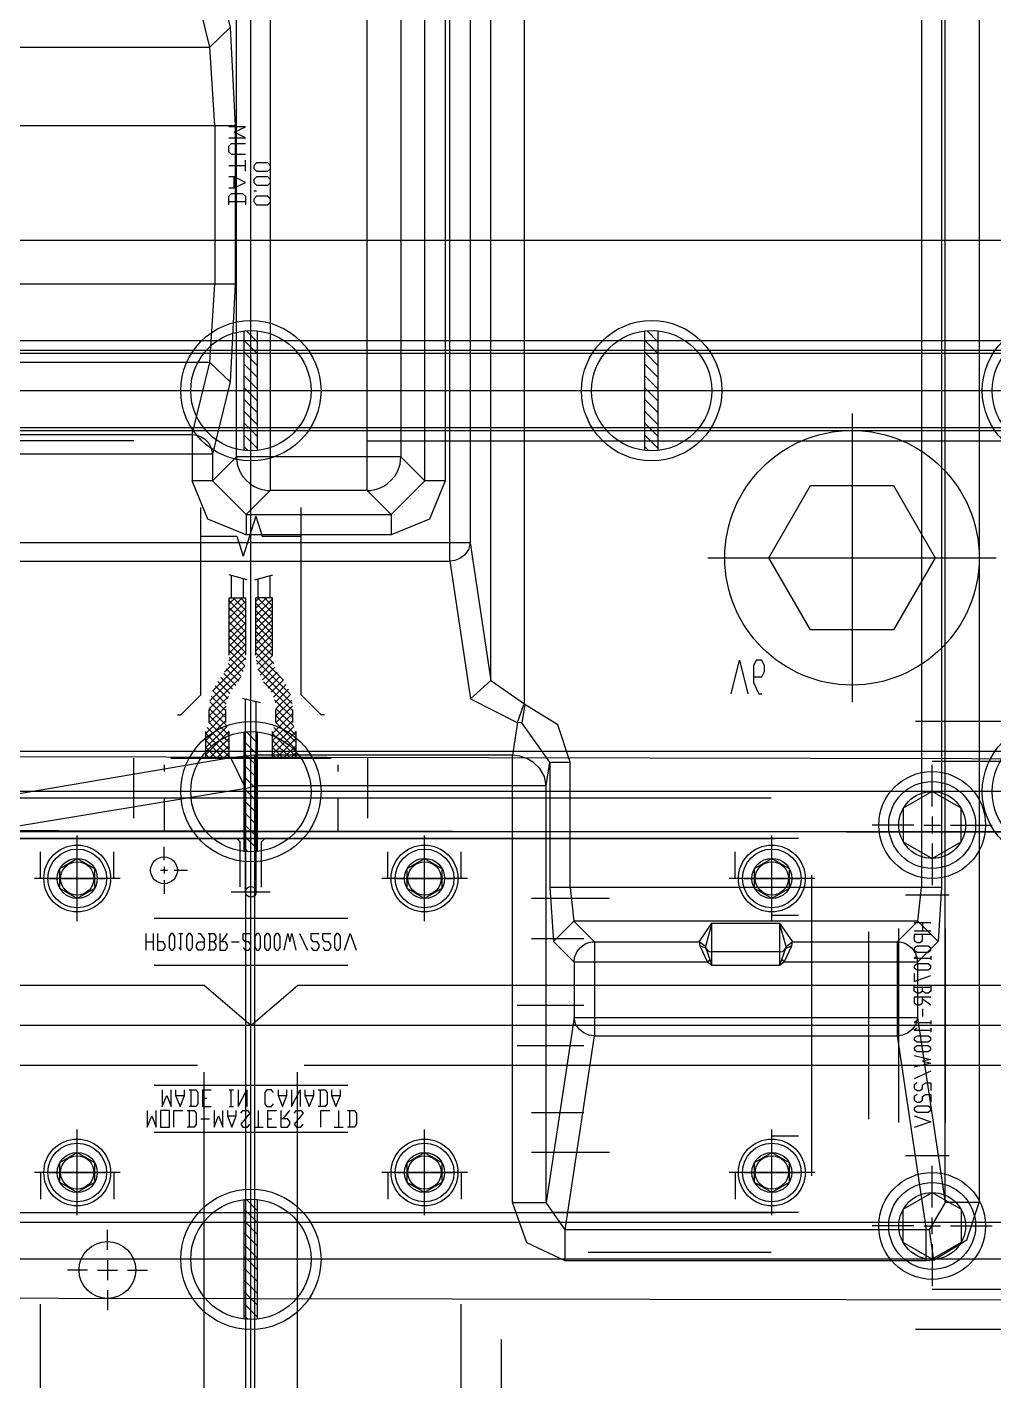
# Model space of a CAD drawing. Header units: millimetres. Extents: x -1 to 1014, y -756 to 757.
# Drawn here: x 833.9 to 872.8, y 281.2 to 335.6 of the extents above; entities that cross this region are included whole.
import ezdxf

# ---------------------------------------------------------------- set-up
doc = ezdxf.new("R2010")
doc.units = ezdxf.units.MM

# ---------------------------------------------------------------- blocks, each defined once
blk = doc.blocks.new('blockName2')
for points in [[(842.887, 25.2121), (842.887, 409.935)], [(843.665, 339.927), (843.665, 316.956)], [(847.561, 316.956), (847.561, 339.927)], [(849.885, 317.352), (849.885, 339.531)], [(850.7, 339.531), (850.7, 317.352)], [(841.342, 338.464), (842.049, 335.561)], [(842.305, 318.315), (842.305, 338.567)], [(848.921, 338.567), (848.921, 318.315)], [(853.89, 308.379), (853.89, 338.697)], [(869.848, 338.697), (869.848, 301.008)], [(850.884, 314.121), (850.884, 338.168)], [(851.7, 338.168), (851.7, 314.862)], [(872.167, 338.411), (872.167, 288.337)], [(841.234, 334.775), (840.526, 337.678)], [(852.53, 309.325), (852.53, 337.338)], [(870.663, 337.196), (870.663, 301.008)], [(870.807, 288.337), (870.807, 337.052)], [(841.234, 334.775), (842.049, 335.561)], [(842.049, 335.561), (842.257, 331.631)], [(816.874, 334.775), (841.234, 334.775)], [(841.441, 331.631), (841.234, 334.775)], [(818.708, 331.631), (842.257, 331.631)], [(841.441, 331.631), (841.441, 325.252)], [(841.997, 331.132), (842.668, 331.132), (842.22, 331.355), (842.668, 331.579), (841.997, 331.579)], [(842.257, 331.631), (842.257, 325.252)], [(842.668, 330.46), (842.108, 330.46), (841.997, 330.572), (841.997, 330.796), (842.108, 330.908), (842.668, 330.908)], [(842.887, 320.472), (842.887, 331.178)], [(842.668, 330.013), (841.997, 330.013)], [(842.668, 329.789), (842.668, 330.236)], [(843.004, 329.901), (843.116, 329.789), (843.563, 329.789), (843.675, 329.901), (843.675, 330.013), (843.563, 330.124), (843.116, 330.124), (843.004, 330.013), (843.004, 329.901)], [(841.997, 329.117), (842.22, 329.117), (842.668, 329.341), (842.22, 329.565), (841.997, 329.565)], [(842.22, 329.117), (842.22, 329.565)], [(843.004, 329.341), (843.116, 329.229), (843.563, 329.229), (843.675, 329.341), (843.675, 329.453), (843.563, 329.565), (843.116, 329.565), (843.004, 329.453), (843.004, 329.341)], [(841.997, 328.446), (841.997, 328.782), (842.108, 328.894), (842.556, 328.894), (842.668, 328.782), (842.668, 328.446)], [(843.004, 329.005), (843.116, 329.005)], [(843.004, 328.558), (843.116, 328.446), (843.563, 328.446), (843.675, 328.558), (843.675, 328.67), (843.563, 328.782), (843.116, 328.782), (843.004, 328.67), (843.004, 328.558)], [(842.668, 328.558), (841.997, 328.558)], [(770.375, 327.014), (943.599, 327.014)], [(842.257, 325.252), (818.708, 325.252)], [(841.234, 322.107), (841.441, 325.252)], [(842.257, 325.252), (842.049, 321.321)], [(842.619, 318.569), (842.619, 323.373)], [(843.156, 322.924), (842.706, 323.373)], [(843.156, 318.569), (843.156, 323.373)], [(858.732, 318.569), (858.732, 323.373)], [(859.27, 322.924), (858.82, 323.373)], [(859.27, 318.569), (859.27, 323.373)], [(767.689, 322.985), (943.599, 322.985)], [(843.14, 322.464), (842.619, 322.986)], [(859.254, 322.464), (858.732, 322.986)], [(930.171, 322.464), (755.603, 322.464)], [(899.017, 322.582), (786.757, 322.582)], [(842.666, 322.464), (842.619, 322.511)], [(843.156, 321.974), (842.666, 322.464)], [(843.156, 322.449), (843.14, 322.464)], [(858.78, 322.464), (858.732, 322.511)], [(859.27, 321.974), (858.78, 322.464)], [(859.27, 322.449), (859.254, 322.464)], [(841.234, 322.107), (816.874, 322.107)], [(840.526, 319.205), (841.234, 322.107)], [(841.234, 322.107), (842.049, 321.321)], [(843.156, 321.5), (842.619, 322.037)], [(859.27, 321.5), (858.732, 322.037)], [(842.049, 321.321), (841.342, 318.419)], [(843.156, 321.025), (842.619, 321.562)], [(842.735, 320.971), (842.619, 321.087)], [(859.27, 321.025), (858.732, 321.562)], [(858.848, 320.971), (858.732, 321.087)], [(900.629, 320.971), (695.176, 320.971)], [(930.171, 320.971), (754.11, 320.971)], [(843.156, 320.075), (842.619, 320.612)], [(843.156, 320.55), (842.735, 320.971)], [(859.27, 320.075), (858.732, 320.612)], [(859.27, 320.55), (858.848, 320.971)], [(843.156, 319.6), (842.619, 320.138)], [(859.27, 319.6), (858.732, 320.138)], [(867.058, 320.055), (867.058, 308.458)], [(930.171, 319.478), (755.603, 319.478)], [(842.804, 319.478), (842.619, 319.663)], [(843.156, 319.126), (842.804, 319.478)], [(858.917, 319.478), (858.732, 319.663)], [(859.27, 319.126), (858.917, 319.478)], [(838.185, 318.957), (770.375, 318.957)], [(899.017, 319.36), (786.757, 319.36)], [(813.971, 319.205), (840.526, 319.205)], [(840.526, 319.205), (840.701, 319.183), (840.865, 319.127), (841.028, 319.029), (841.177, 318.88), (841.292, 318.675), (841.342, 318.419)], [(840.526, 319.205), (840.526, 317.352)], [(843.156, 318.651), (842.619, 319.188)], [(847.589, 318.957), (876.995, 318.957)], [(859.27, 318.651), (858.732, 319.188)], [(841.342, 318.419), (813.971, 318.419)], [(841.342, 318.419), (841.342, 317.352)], [(842.763, 318.569), (842.619, 318.713)], [(858.877, 318.569), (858.732, 318.713)], [(841.342, 317.352), (842.305, 318.315)], [(848.921, 318.315), (842.305, 318.315)], [(842.305, 318.315), (842.341, 318.013), (842.429, 317.754), (842.551, 317.541), (842.692, 317.37), (842.842, 317.237), (842.993, 317.136), (843.142, 317.063), (843.284, 317.012), (843.416, 316.98), (843.537, 316.962), (843.665, 316.956)], [(842.887, 125.794), (842.887, 318.231)], [(847.561, 316.956), (847.685, 316.962), (847.805, 316.979), (847.938, 317.011), (848.081, 317.061), (848.23, 317.135), (848.382, 317.235), (848.533, 317.369), (848.674, 317.54), (848.797, 317.754), (848.885, 318.012), (848.921, 318.315)], [(848.921, 318.315), (849.885, 317.352)], [(842.701, 315.176), (841.162, 315.813), (840.526, 317.352)], [(841.342, 317.352), (840.526, 317.352)], [(841.342, 317.352), (842.701, 315.992)], [(850.7, 317.352), (850.064, 315.813), (848.525, 315.176)], [(848.525, 315.992), (849.885, 317.352)], [(850.7, 317.352), (849.885, 317.352)], [(843.665, 316.956), (842.701, 315.992)], [(847.561, 316.956), (843.665, 316.956)], [(848.525, 315.992), (847.561, 316.956)], [(868.732, 317.156), (870.406, 314.257), (868.732, 311.358), (865.384, 311.358), (863.71, 314.257), (865.384, 317.156), (868.732, 317.156)], [(840.871, 315.122), (840.871, 316.271)], [(844.904, 315.122), (844.904, 316.271)], [(843.086, 315.928), (842.578, 314.316)], [(842.701, 315.992), (848.525, 315.992)], [(842.701, 315.992), (842.701, 315.176)], [(843.086, 315.928), (843.34, 315.122)], [(848.525, 315.992), (848.525, 315.176)], [(840.871, 308.751), (840.871, 315.122)], [(840.871, 315.122), (842.324, 315.122)], [(840.871, 308.751), (840.871, 315.122)], [(842.324, 315.122), (842.578, 314.316)], [(848.525, 315.176), (842.701, 315.176)], [(843.34, 315.122), (844.904, 315.122)], [(844.904, 308.751), (844.904, 315.122)], [(844.904, 308.751), (844.904, 315.122)], [(851.7, 314.862), (819.75, 314.862)], [(851.7, 314.862), (851.635, 314.592), (851.485, 314.376), (851.293, 314.232), (851.092, 314.151), (850.884, 314.121)], [(851.7, 314.862), (852.53, 309.325)], [(819.75, 314.121), (850.884, 314.121)], [(850.884, 314.121), (851.715, 308.584)], [(861.26, 314.257), (872.856, 314.257)], [(842.735, 313.362), (842.014, 313.575)], [(842.11, 312.646), (842.11, 313.547)], [(843.043, 313.362), (843.764, 313.575)], [(843.668, 312.646), (843.668, 313.547)], [(842.594, 312.646), (842.594, 313.403)], [(843.185, 312.646), (843.185, 313.403)], [(842.016, 310.341), (842.016, 312.646)], [(842.016, 312.646), (842.688, 312.646)], [(842.016, 312.41), (842.252, 312.646)], [(842.016, 312.125), (842.537, 312.646)], [(842.688, 311.852), (842.016, 312.524)], [(842.016, 311.84), (842.688, 312.512)], [(842.688, 312.137), (842.18, 312.646)], [(842.688, 312.422), (842.464, 312.646)], [(842.688, 310.341), (842.688, 312.646)], [(843.762, 312.646), (843.091, 312.646)], [(843.091, 310.341), (843.091, 312.646)], [(843.091, 312.508), (843.229, 312.646)], [(843.091, 312.223), (843.514, 312.646)], [(843.091, 311.938), (843.762, 312.609)], [(843.762, 311.755), (843.091, 312.426)], [(843.762, 312.04), (843.156, 312.646)], [(843.762, 312.324), (843.441, 312.646)], [(843.762, 312.609), (843.726, 312.646)], [(843.762, 310.341), (843.762, 312.646)], [(842.688, 311.568), (842.016, 312.239)], [(842.016, 311.555), (842.688, 312.227)], [(842.688, 311.283), (842.016, 311.954)], [(842.016, 311.27), (842.688, 311.942)], [(843.091, 311.653), (843.762, 312.324)], [(843.762, 311.47), (843.091, 312.141)], [(843.091, 311.368), (843.762, 312.04)], [(843.762, 311.185), (843.091, 311.856)], [(842.688, 310.998), (842.016, 311.669)], [(842.016, 310.986), (842.688, 311.657)], [(842.688, 310.713), (842.016, 311.384)], [(842.016, 310.701), (842.688, 311.372)], [(843.091, 311.083), (843.762, 311.755)], [(843.762, 310.9), (843.091, 311.572)], [(843.091, 310.798), (843.762, 311.47)], [(843.762, 310.615), (843.091, 311.287)], [(841.997, 310.111), (842.688, 310.802)], [(842.688, 310.428), (842.016, 311.1)], [(842.016, 310.416), (842.688, 311.087)], [(842.679, 310.152), (842.016, 310.815)], [(843.091, 310.514), (843.762, 311.185)], [(843.762, 310.33), (843.091, 311.002)], [(843.806, 310.002), (843.091, 310.717)], [(843.094, 310.232), (843.762, 310.9)], [(841.35, 308.895), (842.685, 310.23)], [(841.832, 309.662), (842.688, 310.518)], [(842.578, 309.684), (842.013, 310.248)], [(842.64, 309.906), (842.016, 310.53)], [(844.192, 309.331), (843.091, 310.432)], [(843.124, 309.977), (843.762, 310.615)], [(843.18, 309.748), (843.762, 310.33)], [(841.24, 308.5), (842.639, 309.899)], [(842.396, 309.296), (841.899, 309.792)], [(842.495, 309.481), (841.973, 310.003)], [(844.475, 308.763), (843.101, 310.137)], [(844.553, 308.4), (843.169, 309.784)], [(843.257, 309.54), (843.789, 310.073)], [(843.351, 309.35), (843.854, 309.853)], [(843.462, 309.176), (843.947, 309.661)], [(862.196, 308.791), (862.532, 310.134), (862.868, 308.791)], [(863.091, 309.463), (863.427, 309.463), (863.539, 309.686), (863.539, 309.91), (863.427, 310.134), (863.203, 310.134), (863.091, 309.91), (863.091, 309.239), (863.315, 308.791), (863.427, 308.791)], [(841.211, 308.186), (842.485, 309.46)], [(841.956, 308.597), (841.447, 309.105)], [(842.042, 308.795), (841.554, 309.283)], [(842.154, 308.969), (841.676, 309.446)], [(842.281, 309.126), (841.799, 309.608)], [(844.568, 308.1), (843.4, 309.268)], [(843.587, 309.016), (844.064, 309.493)], [(843.705, 308.849), (844.19, 309.334)], [(843.8, 308.659), (844.301, 309.16)], [(852.53, 309.325), (851.715, 308.584)], [(852.53, 309.325), (853.89, 308.379)], [(840.871, 308.751), (840.065, 307.946)], [(840.871, 308.751), (840.065, 307.946)], [(841.211, 307.901), (841.986, 308.676)], [(841.882, 308.1), (841.284, 308.698)], [(841.899, 308.369), (841.356, 308.911)], [(843.272, 308.422), (842.549, 308.603)], [(842.674, 306.2), (842.674, 308.571)], [(844.568, 307.816), (843.84, 308.543)], [(843.867, 308.441), (844.397, 308.971)], [(843.896, 308.186), (844.475, 308.764)], [(843.896, 307.901), (844.532, 308.537)], [(844.904, 308.751), (845.709, 307.946)], [(844.904, 308.751), (845.709, 307.946)], [(851.715, 308.584), (853.569, 307.649)], [(841.077, 307.197), (841.882, 308.003)], [(841.21, 307.616), (841.889, 308.294)], [(841.919, 307.494), (841.211, 308.202)], [(841.211, 307.63), (841.211, 308.159)], [(841.882, 307.816), (841.234, 308.464)], [(841.882, 307.63), (841.882, 308.159)], [(843.104, 306.2), (843.104, 308.464)], [(843.762, 307.197), (844.568, 308.003)], [(843.896, 307.616), (844.564, 308.284)], [(844.605, 307.494), (843.896, 308.203)], [(843.896, 307.63), (843.896, 308.159)], [(844.568, 307.63), (844.568, 308.159)], [(853.609, 307.638), (853.867, 308.362)], [(853.897, 308.358), (853.787, 307.626)], [(853.89, 308.379), (853.867, 308.362)], [(853.867, 308.362), (853.897, 308.358)], [(855.725, 306.044), (855.236, 307.545), (853.897, 308.358)], [(839.931, 307.946), (840.065, 307.946)], [(839.931, 307.946), (840.065, 307.946)], [(841.077, 306.912), (841.882, 307.718)], [(841.077, 306.627), (841.928, 307.479)], [(842.016, 307.112), (841.211, 307.917)], [(842.016, 306.827), (841.211, 307.632)], [(843.762, 306.912), (844.568, 307.718)], [(843.762, 306.627), (844.614, 307.479)], [(844.702, 307.112), (843.896, 307.917)], [(844.702, 306.827), (843.896, 307.632)], [(845.844, 307.946), (845.709, 307.946)], [(845.844, 307.946), (845.709, 307.946)], [(853.605, 307.647), (853.406, 306.319)], [(853.569, 307.649), (853.605, 307.647)], [(853.787, 307.626), (853.604, 307.638)], [(854.909, 306.044), (853.787, 307.626)], [(892.437, 307.677), (869.609, 307.677)], [(841.077, 306.342), (842.016, 307.282)], [(841.077, 306.2), (841.077, 307.274)], [(842.016, 306.257), (841.077, 307.197)], [(841.789, 306.2), (841.077, 306.912)], [(842.016, 306.542), (841.127, 307.431)], [(841.219, 306.2), (842.016, 306.998)], [(842.016, 306.2), (842.016, 307.274)], [(842.619, 302.455), (842.619, 307.259)], [(843.156, 306.81), (842.706, 307.259)], [(843.156, 302.455), (843.156, 307.259)], [(843.762, 306.342), (844.702, 307.282)], [(843.762, 306.2), (843.762, 307.274)], [(844.702, 306.257), (843.762, 307.197)], [(844.474, 306.2), (843.762, 306.912)], [(844.702, 306.542), (843.813, 307.431)], [(843.905, 306.2), (844.702, 306.998)], [(844.702, 306.2), (844.702, 307.274)], [(930.171, 306.05), (787.653, 306.35)], [(892.303, 306.468), (793.471, 306.468)], [(841.504, 306.2), (841.077, 306.627)], [(841.504, 306.2), (842.016, 306.713)], [(841.789, 306.2), (842.016, 306.428)], [(843.14, 306.35), (842.619, 306.872)], [(842.666, 306.35), (842.619, 306.398)], [(843.156, 305.86), (842.666, 306.35)], [(843.156, 306.335), (843.14, 306.35)], [(844.189, 306.2), (843.762, 306.627)], [(844.189, 306.2), (844.702, 306.713)], [(844.474, 306.2), (844.702, 306.428)], [(842.076, 306.214), (831.751, 304.463), (821.299, 303.79)], [(838.185, 303.783), (838.185, 306.2)], [(838.185, 304.589), (838.185, 306.2)], [(839.398, 305.931), (839.398, 305.663)], [(839.667, 306.2), (846.112, 306.2)], [(841.219, 306.2), (841.077, 306.342)], [(843.038, 306.319), (842.076, 306.214)], [(842.678, 304.979), (842.076, 306.214)], [(843.156, 305.386), (842.619, 305.923)], [(842.674, 302.977), (842.674, 306.2)], [(843.038, 306.319), (843.038, 264.381)], [(853.406, 306.319), (843.038, 306.319)], [(843.104, 302.977), (843.104, 306.2)], [(843.905, 306.2), (843.762, 306.342)], [(846.381, 305.931), (846.381, 305.663)], [(847.589, 303.783), (847.589, 306.2)], [(847.589, 304.589), (847.589, 306.2)], [(853.406, 288.337), (853.406, 306.319)], [(854.765, 305.083), (854.689, 305.459), (854.502, 305.785), (854.253, 306.027), (853.979, 306.188), (853.697, 306.282), (853.406, 306.319)], [(854.765, 305.083), (854.909, 306.044)], [(854.909, 306.044), (855.725, 306.044)], [(854.909, 306.044), (854.909, 301.008)], [(855.725, 301.008), (855.725, 306.044)], [(891.766, 306.066), (870.281, 306.066)], [(870.281, 304.253), (870.281, 305.931)], [(843.156, 304.911), (842.619, 305.448)], [(893.914, 304.857), (695.176, 304.857)], [(930.171, 304.857), (787.653, 304.857)], [(842.678, 304.979), (832.073, 303.227), (821.344, 302.555)], [(842.735, 304.857), (842.619, 304.973)], [(842.678, 304.979), (843.038, 305.083)], [(842.678, 266.418), (842.678, 304.979)], [(843.156, 304.436), (842.735, 304.857)], [(854.765, 305.083), (843.038, 305.083)], [(854.765, 288.337), (854.765, 305.083)], [(870.281, 304.857), (869.118, 304.186)], [(871.444, 304.186), (870.281, 304.857)], [(863.813, 304.589), (821.961, 304.589)], [(839.398, 304.589), (839.398, 303.246)], [(843.156, 303.961), (842.619, 304.498)], [(846.381, 304.589), (846.381, 303.246)], [(869.118, 304.186), (869.118, 302.843)], [(871.444, 302.843), (871.444, 304.186)], [(843.156, 303.487), (842.619, 304.024)], [(870.281, 303.85), (870.281, 303.179)], [(930.171, 303.123), (787.653, 303.364)], [(892.303, 303.246), (793.471, 303.246)], [(835.904, 299.644), (835.904, 303.088)], [(842.804, 303.364), (842.619, 303.549)], [(843.156, 303.012), (842.804, 303.364)], [(849.87, 299.644), (849.87, 303.088)], [(863.835, 299.644), (863.835, 303.088)], [(869.542, 303.514), (867.864, 303.514)], [(869.945, 303.514), (870.616, 303.514)], [(871.019, 303.514), (872.698, 303.514)], [(864.9, 302.977), (820.874, 302.977)], [(821.939, 302.977), (863.969, 302.977)], [(839.394, 302.096), (839.394, 302.633)], [(842.46, 302.843), (842.325, 302.977)], [(842.46, 301.024), (842.46, 302.843)], [(843.156, 302.537), (842.619, 303.074)], [(842.763, 302.455), (842.619, 302.599)], [(842.672, 300.829), (842.672, 302.977)], [(842.887, 302.977), (842.887, 302.977)], [(842.887, 302.977), (842.887, 302.977)], [(842.954, 302.977), (842.954, 302.977)], [(843.102, 300.829), (843.102, 302.977)], [(843.319, 302.843), (843.453, 302.977)], [(843.319, 301.014), (843.319, 302.843)], [(869.118, 302.843), (870.281, 302.171)], [(870.281, 302.171), (871.444, 302.843)], [(870.281, 302.776), (870.281, 301.097)], [(834.427, 301.366), (834.427, 302.44)], [(835.207, 301.769), (835.904, 302.171)], [(835.904, 300.238), (835.904, 302.494)], [(835.904, 302.171), (836.602, 301.769)], [(837.382, 301.366), (837.382, 302.44)], [(848.393, 301.366), (848.393, 302.44)], [(849.172, 301.769), (849.87, 302.171)], [(849.87, 300.238), (849.87, 302.494)], [(849.87, 302.171), (850.568, 301.769)], [(851.347, 301.366), (851.347, 302.44)], [(862.358, 301.366), (862.358, 302.44)], [(863.137, 301.769), (863.835, 302.171)], [(863.835, 300.238), (863.835, 302.494)], [(863.835, 302.171), (864.533, 301.769)], [(835.207, 300.963), (835.207, 301.769)], [(836.602, 301.769), (836.602, 300.963)], [(839.259, 301.693), (839.528, 301.693)], [(839.394, 301.828), (839.394, 301.559)], [(839.796, 301.693), (840.334, 301.693)], [(849.172, 300.963), (849.172, 301.769)], [(850.568, 301.769), (850.568, 300.963)], [(863.137, 300.963), (863.137, 301.769)], [(864.533, 301.769), (864.533, 300.963)], [(865.447, 289.415), (865.447, 301.5)], [(837.626, 301.366), (834.182, 301.366)], [(834.776, 301.366), (837.032, 301.366)], [(835.904, 300.56), (835.207, 300.963)], [(836.602, 300.963), (835.904, 300.56)], [(839.394, 301.291), (839.394, 300.753)], [(851.592, 301.366), (848.148, 301.366)], [(848.742, 301.366), (850.998, 301.366)], [(849.87, 300.56), (849.172, 300.963)], [(850.568, 300.963), (849.87, 300.56)], [(854.909, 301.008), (855.051, 298.833)], [(870.663, 301.008), (854.909, 301.008)], [(855.725, 301.008), (855.867, 299.649)], [(865.557, 301.366), (862.113, 301.366)], [(862.707, 301.366), (864.963, 301.366)], [(863.835, 300.56), (863.137, 300.963)], [(864.533, 300.963), (863.835, 300.56)], [(869.706, 299.649), (869.848, 301.008)], [(870.663, 301.008), (870.522, 298.833)], [(842.089, 300.829), (843.663, 300.829)], [(857.31, 300.56), (854.167, 300.56)], [(870.969, 300.694), (869.207, 300.694)], [(863.835, 299.889), (864.909, 299.889)], [(846.781, 299.754), (838.993, 299.754)], [(855.051, 298.833), (855.867, 299.649)], [(869.706, 299.649), (855.867, 299.649)], [(855.867, 299.649), (856.697, 298.819)], [(860.906, 298.819), (861.423, 299.566)], [(861.423, 299.565), (861.165, 298.632)], [(861.423, 299.566), (864.149, 299.566)], [(861.423, 297.872), (861.423, 299.565)], [(864.408, 298.632), (864.149, 299.566)], [(864.149, 299.566), (864.667, 298.819)], [(864.149, 299.565), (864.149, 297.872)], [(868.875, 298.819), (869.706, 299.649)], [(868.938, 291.563), (868.938, 299.352)], [(870.234, 299.578), (869.562, 299.578)], [(869.706, 299.649), (870.522, 298.833)], [(869.898, 299.578), (869.898, 299.264)], [(870.818, 291.563), (870.818, 299.352)], [(838.657, 299.15), (838.657, 298.479)], [(838.657, 298.814), (838.971, 298.814)], [(838.971, 298.479), (838.971, 299.15)], [(839.127, 299.15), (839.127, 298.479), (839.362, 298.479), (839.441, 298.591), (839.441, 298.703), (839.362, 298.814), (839.127, 298.814)], [(839.676, 299.15), (839.597, 299.038), (839.597, 298.591), (839.676, 298.479), (839.754, 298.479), (839.832, 298.591), (839.832, 299.038), (839.754, 299.15), (839.676, 299.15)], [(839.989, 298.591), (840.067, 298.479), (840.067, 299.15)], [(839.989, 299.15), (840.146, 299.15)], [(840.381, 299.15), (840.302, 299.038), (840.302, 298.591), (840.381, 298.479), (840.459, 298.479), (840.537, 298.591), (840.537, 299.038), (840.459, 299.15), (840.381, 299.15)], [(840.772, 299.15), (840.851, 299.15), (841.007, 298.926), (841.007, 298.591), (840.929, 298.479), (840.772, 298.479), (840.694, 298.591), (840.694, 298.703), (840.772, 298.814), (841.007, 298.814)], [(841.164, 299.15), (841.399, 299.15), (841.477, 299.038), (841.477, 298.926), (841.399, 298.814), (841.242, 298.814)], [(841.399, 298.814), (841.477, 298.703), (841.477, 298.591), (841.399, 298.479), (841.164, 298.479)], [(841.242, 298.479), (841.242, 299.15)], [(841.634, 299.15), (841.634, 298.479), (841.869, 298.479), (841.947, 298.591), (841.947, 298.703), (841.869, 298.814), (841.634, 298.814)], [(841.712, 298.814), (841.947, 299.15)], [(842.104, 298.814), (842.417, 298.814)], [(842.574, 298.591), (842.652, 298.479), (842.809, 298.479), (842.887, 298.591), (842.887, 298.703), (842.809, 298.814), (842.652, 298.814), (842.574, 298.926), (842.574, 299.15), (842.887, 299.15)], [(843.122, 299.15), (843.044, 299.038), (843.044, 298.591), (843.122, 298.479), (843.2, 298.479), (843.279, 298.591), (843.279, 299.038), (843.2, 299.15), (843.122, 299.15)], [(843.514, 299.15), (843.435, 299.038), (843.435, 298.591), (843.514, 298.479), (843.592, 298.479), (843.67, 298.591), (843.67, 299.038), (843.592, 299.15), (843.514, 299.15)], [(843.905, 299.15), (843.827, 299.038), (843.827, 298.591), (843.905, 298.479), (843.984, 298.479), (844.062, 298.591), (844.062, 299.038), (843.984, 299.15), (843.905, 299.15)], [(844.219, 298.479), (844.375, 299.15), (844.454, 298.814), (844.532, 299.15), (844.689, 298.479)], [(844.845, 299.15), (845.159, 298.479)], [(845.315, 298.591), (845.394, 298.479), (845.55, 298.479), (845.629, 298.591), (845.629, 298.703), (845.55, 298.814), (845.394, 298.814), (845.315, 298.926), (845.315, 299.15), (845.629, 299.15)], [(845.785, 298.591), (845.864, 298.479), (846.02, 298.479), (846.099, 298.591), (846.099, 298.703), (846.02, 298.814), (845.864, 298.814), (845.785, 298.926), (845.785, 299.15), (846.099, 299.15)], [(846.334, 299.15), (846.255, 299.038), (846.255, 298.591), (846.334, 298.479), (846.412, 298.479), (846.49, 298.591), (846.49, 299.038), (846.412, 299.15), (846.334, 299.15)], [(846.647, 298.479), (846.882, 299.15), (847.117, 298.479)], [(854.167, 298.949), (856.276, 298.949)], [(855.051, 298.833), (855.882, 298.003)], [(855.882, 298.003), (855.905, 298.193), (855.964, 298.356), (856.045, 298.489), (856.138, 298.594), (856.238, 298.674), (856.338, 298.733), (856.436, 298.774), (856.528, 298.8), (856.614, 298.814), (856.697, 298.819)], [(856.697, 298.819), (860.906, 298.819)], [(856.697, 298.819), (856.697, 295.039)], [(860.906, 298.819), (860.94, 298.652)], [(861.165, 298.632), (860.906, 298.819)], [(864.408, 298.632), (864.667, 298.819)], [(864.633, 298.652), (864.667, 298.819)], [(864.667, 298.819), (868.875, 298.819)], [(867.729, 291.697), (867.729, 299.217)], [(868.875, 298.819), (868.963, 298.813), (869.047, 298.8), (869.139, 298.774), (869.236, 298.733), (869.335, 298.674), (869.434, 298.594), (869.528, 298.489), (869.609, 298.356), (869.668, 298.194), (869.691, 298.003)], [(868.875, 298.819), (868.875, 295.039)], [(869.562, 299.264), (870.234, 299.264)], [(870.234, 299.108), (869.562, 299.108), (869.562, 298.873), (869.674, 298.794), (869.786, 298.794), (869.898, 298.873), (869.898, 299.108)], [(870.522, 298.833), (869.691, 298.003)], [(860.94, 298.652), (861.246, 298.003)], [(861.182, 298.56), (860.94, 298.652)], [(861.165, 298.632), (861.182, 298.56)], [(861.182, 298.56), (861.335, 298.114)], [(861.182, 298.56), (861.242, 298.483), (861.326, 298.432), (861.423, 298.414)], [(864.149, 298.414), (861.423, 298.414)], [(864.149, 298.414), (864.246, 298.432), (864.331, 298.483), (864.391, 298.56)], [(864.238, 298.114), (864.391, 298.56)], [(864.327, 298.003), (864.633, 298.652)], [(864.391, 298.56), (864.633, 298.652)], [(864.391, 298.56), (864.408, 298.632)], [(870.234, 298.559), (870.122, 298.638), (869.674, 298.638), (869.562, 298.559), (869.562, 298.481), (869.674, 298.403), (870.122, 298.403), (870.234, 298.481), (870.234, 298.559)], [(869.674, 298.246), (869.562, 298.168), (870.234, 298.168)], [(870.234, 298.246), (870.234, 298.089)], [(846.781, 297.874), (838.993, 297.874)], [(861.246, 298.003), (855.882, 298.003)], [(855.882, 298.003), (855.882, 295.781)], [(861.335, 298.114), (861.246, 298.003)], [(861.423, 297.872), (861.246, 298.003)], [(861.335, 298.114), (861.423, 297.872)], [(864.149, 297.872), (861.423, 297.872)], [(864.149, 297.872), (864.238, 298.114)], [(864.327, 298.003), (864.149, 297.872)], [(864.238, 298.114), (864.327, 298.003)], [(869.691, 298.003), (864.327, 298.003)], [(870.234, 297.854), (870.122, 297.933), (869.674, 297.933), (869.562, 297.854), (869.562, 297.776), (869.674, 297.698), (870.122, 297.698), (870.234, 297.776), (870.234, 297.854)], [(869.691, 298.003), (869.691, 295.781)], [(869.562, 297.541), (869.562, 297.228), (870.234, 297.463)], [(841.007, 297.069), (810.447, 297.069)], [(842.887, 295.457), (841.007, 297.069)], [(842.887, 295.457), (844.767, 297.069)], [(875.328, 297.069), (844.767, 297.069)], [(869.898, 296.836), (869.786, 296.758), (869.674, 296.758), (869.562, 296.836), (869.562, 297.071)], [(869.562, 296.993), (870.234, 296.993)], [(870.234, 296.601), (869.562, 296.601), (869.562, 296.366), (869.674, 296.288), (869.786, 296.288), (869.898, 296.366), (869.898, 296.601)], [(870.234, 297.071), (870.234, 296.836), (870.122, 296.758), (870.01, 296.758), (869.898, 296.836), (869.898, 296.993)], [(856.276, 296.263), (853.591, 296.263)], [(869.898, 296.523), (870.234, 296.288)], [(869.898, 296.131), (869.898, 295.818)], [(855.882, 295.781), (854.765, 288.337)], [(855.882, 295.781), (869.691, 295.781)], [(856.697, 295.039), (856.487, 295.07), (856.284, 295.153), (856.094, 295.297), (855.945, 295.513), (855.882, 295.781)], [(869.691, 295.781), (869.627, 295.511), (869.476, 295.295), (869.284, 295.15), (869.083, 295.069), (868.875, 295.039)], [(869.674, 295.661), (869.562, 295.583), (870.234, 295.583)], [(869.691, 295.781), (870.807, 288.337)], [(870.234, 295.661), (870.234, 295.504)], [(950.313, 295.457), (767.689, 295.457)], [(896.268, 295.457), (802.065, 295.457)], [(842.887, 295.457), (842.887, 295.457)], [(842.887, 295.457), (842.887, 295.457)], [(842.887, 295.457), (842.887, 295.457)], [(842.887, 295.457), (842.887, 295.457)], [(855.527, 287.237), (856.697, 295.039)], [(856.697, 295.039), (868.875, 295.039)], [(868.875, 295.039), (870.046, 287.237)], [(869.674, 295.348), (869.562, 295.269), (870.234, 295.269)], [(870.234, 294.956), (870.122, 295.034), (869.674, 295.034), (869.562, 294.956), (869.562, 294.878), (869.674, 294.799), (870.122, 294.799), (870.234, 294.878), (870.234, 294.956)], [(870.234, 295.348), (870.234, 295.191)], [(853.591, 294.652), (856.276, 294.652)], [(870.234, 294.564), (870.122, 294.643), (869.674, 294.643), (869.562, 294.564), (869.562, 294.486), (869.674, 294.408), (870.122, 294.408), (870.234, 294.486), (870.234, 294.564)], [(840.739, 293.846), (810.447, 293.846)], [(875.328, 293.846), (845.036, 293.846)], [(869.562, 294.251), (870.234, 294.094), (869.898, 294.016), (870.234, 293.938), (869.562, 293.781)], [(841.007, 218.614), (841.007, 293.577)], [(844.767, 218.614), (844.767, 293.577)], [(870.234, 293.624), (869.562, 293.311)], [(846.781, 293.04), (838.993, 293.04)], [(839.325, 292.868), (839.325, 292.197), (839.504, 292.645), (839.683, 292.197), (839.683, 292.868)], [(839.862, 292.868), (839.862, 292.645), (840.041, 292.197), (840.22, 292.645), (840.22, 292.868)], [(840.399, 292.868), (840.668, 292.868), (840.757, 292.757), (840.757, 292.309), (840.668, 292.197), (840.399, 292.197)], [(840.489, 292.197), (840.489, 292.868)], [(840.936, 292.868), (840.936, 292.197), (841.294, 292.197)], [(840.936, 292.868), (841.294, 292.868)], [(842.011, 292.868), (842.19, 292.868)], [(842.1, 292.197), (842.1, 292.868)], [(842.369, 292.868), (842.369, 292.197), (842.727, 292.868), (842.727, 292.197)], [(843.801, 292.757), (843.711, 292.868), (843.532, 292.868), (843.443, 292.757), (843.443, 292.309), (843.532, 292.197), (843.711, 292.197), (843.801, 292.309)], [(843.98, 292.868), (843.98, 292.645), (844.159, 292.197), (844.338, 292.645), (844.338, 292.868)], [(844.517, 292.868), (844.517, 292.197), (844.875, 292.868), (844.875, 292.197)], [(845.054, 292.868), (845.054, 292.645), (845.233, 292.197), (845.412, 292.645), (845.412, 292.868)], [(845.591, 292.868), (845.86, 292.868), (845.95, 292.757), (845.95, 292.309), (845.86, 292.197), (845.591, 292.197)], [(845.681, 292.197), (845.681, 292.868)], [(846.129, 292.868), (846.129, 292.645), (846.308, 292.197), (846.487, 292.645), (846.487, 292.868)], [(869.674, 293.154), (869.562, 293.076), (869.562, 292.919), (869.674, 292.841), (869.786, 292.841), (869.898, 292.919), (869.898, 293.076), (870.01, 293.154), (870.234, 293.154), (870.234, 292.841)], [(839.862, 292.645), (840.22, 292.645)], [(840.936, 292.533), (841.115, 292.533)], [(843.98, 292.645), (844.338, 292.645)], [(845.054, 292.645), (845.412, 292.645)], [(846.129, 292.645), (846.487, 292.645)], [(869.674, 292.684), (869.562, 292.606), (869.562, 292.449), (869.674, 292.371), (869.786, 292.371), (869.898, 292.449), (869.898, 292.606), (870.01, 292.684), (870.234, 292.684), (870.234, 292.371)], [(870.234, 292.136), (870.122, 292.214), (869.674, 292.214), (869.562, 292.136), (869.562, 292.058), (869.674, 291.979), (870.122, 291.979), (870.234, 292.058), (870.234, 292.136)], [(838.72, 292.044), (838.72, 291.373), (838.899, 291.82), (839.078, 291.373), (839.078, 292.044)], [(839.257, 292.044), (839.257, 291.373), (839.615, 291.373), (839.615, 292.044), (839.257, 292.044)], [(839.794, 291.373), (839.794, 292.044), (840.152, 292.044)], [(840.331, 292.044), (840.6, 292.044), (840.689, 291.932), (840.689, 291.484), (840.6, 291.373), (840.331, 291.373)], [(840.421, 291.373), (840.421, 292.044)], [(840.868, 291.708), (841.226, 291.708)], [(841.405, 292.044), (841.405, 291.373), (841.585, 291.82), (841.764, 291.373), (841.764, 292.044)], [(841.943, 292.044), (841.943, 291.82), (842.122, 291.373), (842.301, 291.82), (842.301, 292.044)], [(841.943, 291.82), (842.301, 291.82)], [(842.011, 292.197), (842.19, 292.197)], [(842.48, 291.932), (842.569, 292.044), (842.748, 292.044), (842.838, 291.932), (842.48, 291.484), (842.569, 291.373), (842.748, 291.373), (842.838, 291.484)], [(843.196, 291.373), (843.196, 292.044)], [(843.554, 292.044), (843.554, 291.373), (843.912, 291.373)], [(843.554, 292.044), (843.912, 292.044)], [(843.554, 291.708), (843.733, 291.708)], [(844.091, 292.044), (844.091, 291.373), (844.36, 291.373), (844.449, 291.484), (844.449, 291.596), (844.36, 291.708), (844.091, 291.708)], [(844.181, 291.708), (844.449, 292.044)], [(844.628, 291.932), (844.718, 292.044), (844.897, 292.044), (844.986, 291.932), (844.628, 291.484), (844.718, 291.373), (844.897, 291.373), (844.986, 291.484)], [(845.703, 291.373), (845.703, 292.044), (846.061, 292.044)], [(846.419, 291.373), (846.419, 292.044)], [(846.777, 292.044), (847.045, 292.044), (847.135, 291.932), (847.135, 291.484), (847.045, 291.373), (846.777, 291.373)], [(846.866, 291.373), (846.866, 292.044)], [(854.167, 291.966), (856.276, 291.966)], [(869.562, 291.823), (870.234, 291.588), (869.562, 291.353)], [(835.904, 287.827), (835.904, 291.271)], [(846.781, 291.16), (838.993, 291.16)], [(843.017, 291.373), (843.375, 291.373)], [(846.24, 291.373), (846.598, 291.373)], [(849.87, 287.827), (849.87, 291.271)], [(863.835, 287.827), (863.835, 291.271)], [(835.904, 288.421), (835.904, 290.677)], [(849.87, 288.421), (849.87, 290.677)], [(863.835, 291.026), (864.909, 291.026)], [(863.835, 288.421), (863.835, 290.677)], [(835.207, 289.952), (835.904, 290.355)], [(835.904, 290.355), (836.602, 289.952)], [(849.172, 289.952), (849.87, 290.355)], [(849.87, 290.355), (850.568, 289.952)], [(857.31, 290.355), (854.167, 290.355)], [(863.137, 289.952), (863.835, 290.355)], [(863.835, 290.355), (864.533, 289.952)], [(870.969, 290.22), (869.207, 290.22)], [(837.626, 289.549), (834.182, 289.549)], [(834.427, 289.549), (834.427, 288.475)], [(834.776, 289.549), (837.032, 289.549)], [(835.207, 289.146), (835.207, 289.952)], [(836.602, 289.952), (836.602, 289.146)], [(837.382, 289.549), (837.382, 288.475)], [(851.592, 289.549), (848.148, 289.549)], [(848.393, 289.549), (848.393, 288.475)], [(848.742, 289.549), (850.998, 289.549)], [(849.172, 289.146), (849.172, 289.952)], [(850.568, 289.952), (850.568, 289.146)], [(851.347, 289.549), (851.347, 288.475)], [(865.557, 289.549), (862.113, 289.549)], [(862.358, 289.549), (862.358, 288.475)], [(862.707, 289.549), (864.963, 289.549)], [(863.137, 289.146), (863.137, 289.952)], [(864.533, 289.952), (864.533, 289.146)], [(870.281, 288.139), (870.281, 289.817)], [(835.904, 288.743), (835.207, 289.146)], [(836.602, 289.146), (835.904, 288.743)], [(849.87, 288.743), (849.172, 289.146)], [(850.568, 289.146), (849.87, 288.743)], [(863.835, 288.743), (863.137, 289.146)], [(864.533, 289.146), (863.835, 288.743)], [(842.619, 283.656), (842.619, 288.46)], [(843.156, 288.01), (842.706, 288.46)], [(843.156, 283.656), (843.156, 288.46)], [(869.118, 288.072), (870.281, 288.743)], [(870.281, 288.743), (871.444, 288.072)], [(821.939, 287.937), (863.969, 287.938)], [(843.14, 287.551), (842.619, 288.073)], [(855.527, 286.002), (853.988, 286.722), (853.406, 288.337)], [(853.406, 288.337), (854.765, 288.337)], [(855.527, 287.237), (854.765, 288.337)], [(864.9, 287.938), (855.026, 287.938)], [(869.118, 286.729), (869.118, 288.072)], [(870.807, 288.337), (870.156, 287.243)], [(870.339, 286.024), (871.678, 286.836), (872.167, 288.337)], [(872.167, 288.337), (870.807, 288.337)], [(871.444, 288.072), (871.444, 286.729)], [(751.038, 287.551), (930.171, 287.551)], [(842.666, 287.551), (842.619, 287.598)], [(843.156, 287.061), (842.666, 287.551)], [(843.156, 287.536), (843.14, 287.551)], [(869.542, 287.4), (867.864, 287.4)], [(869.945, 287.4), (870.616, 287.4)], [(870.281, 287.065), (870.281, 287.736)], [(871.019, 287.4), (872.698, 287.4)], [(837.118, 286.434), (837.118, 287.239)], [(843.156, 286.586), (842.619, 287.123)], [(870.046, 287.237), (855.527, 287.237)], [(855.527, 286.002), (855.527, 287.237)], [(870.156, 287.243), (870.046, 287.237)], [(870.046, 286.002), (870.046, 287.237)], [(870.156, 287.243), (870.339, 286.024)], [(843.156, 286.111), (842.619, 286.648)], [(863.813, 286.326), (856.45, 286.326)], [(870.281, 286.058), (869.118, 286.729)], [(871.444, 286.729), (870.281, 286.058)], [(870.281, 286.662), (870.281, 284.983)], [(930.171, 286.058), (787.653, 286.058)], [(837.118, 286.031), (837.118, 285.225)], [(842.735, 286.058), (842.619, 286.174)], [(843.156, 285.162), (842.619, 285.699)], [(843.156, 285.637), (842.735, 286.058)], [(870.046, 286.002), (855.527, 286.002)], [(870.339, 286.024), (870.046, 286.002)], [(836.312, 285.628), (835.507, 285.628)], [(836.715, 285.628), (837.521, 285.628)], [(837.118, 285.628), (837.118, 285.628)], [(837.924, 285.628), (838.729, 285.628)], [(843.156, 284.687), (842.619, 285.224)], [(837.118, 284.822), (837.118, 284.017)], [(842.804, 284.564), (842.619, 284.749)], [(891.766, 284.849), (870.281, 284.849)], [(930.171, 284.327), (787.653, 284.564)], [(834.427, 150.889), (834.427, 284.258)], [(843.156, 283.738), (842.619, 284.275)], [(843.156, 284.212), (842.804, 284.564)], [(851.347, 150.889), (851.347, 284.258)], [(842.763, 283.656), (842.619, 283.8)], [(892.437, 283.238), (869.609, 283.238)], [(852.958, 152.312), (852.958, 282.835)]]:
    blk.add_lwpolyline(points)
for centre, radius in [((842.887, 320.971), 2.8199), ((859.001, 320.971), 2.8199), ((875.115, 320.971), 2.8199), ((842.887, 320.971), 2.4171), ((859.001, 320.971), 2.4171), ((875.115, 320.971), 2.4171), ((867.058, 314.257), 5.1162), ((842.887, 304.857), 2.8199), ((875.115, 304.857), 2.8199), ((842.887, 304.857), 2.4171), ((875.115, 304.857), 2.4171), ((870.281, 303.514), 2.1485), ((870.281, 303.514), 1.7457), ((870.281, 303.514), 1.3428), ((835.904, 301.366), 1.3428), ((835.904, 301.366), 1.1817), ((849.87, 301.366), 1.3428), ((849.87, 301.366), 1.1817), ((863.835, 301.366), 1.3428), ((863.835, 301.366), 1.1817), ((835.904, 301.366), 0.8057), ((835.904, 301.366), 0.6714), ((839.394, 301.693), 0.5371), ((849.87, 301.366), 0.8057), ((849.87, 301.366), 0.6714), ((863.835, 301.366), 0.8057), ((863.835, 301.366), 0.6714), ((842.887, 300.829), 0.2149), ((835.904, 289.549), 1.3428), ((835.904, 289.549), 1.1817), ((849.87, 289.549), 1.3428), ((849.87, 289.549), 1.1817), ((863.835, 289.549), 1.3428), ((863.835, 289.549), 1.1817), ((835.904, 289.549), 0.8057), ((835.904, 289.549), 0.6714), ((849.87, 289.549), 0.8057), ((849.87, 289.549), 0.6714), ((863.835, 289.549), 0.8057), ((863.835, 289.549), 0.6714), ((870.281, 287.4), 2.1485), ((870.281, 287.4), 1.7457), ((842.887, 286.058), 2.8199), ((842.887, 286.058), 2.4171), ((870.281, 287.4), 1.3428), ((837.118, 285.628), 1.1414)]:
    blk.add_circle(centre, radius)

msp = doc.modelspace()

# ---------------------------------------------------------------- block references
msp.add_blockref('blockName2', (0, 0))

doc.saveas('drawing.dxf')
